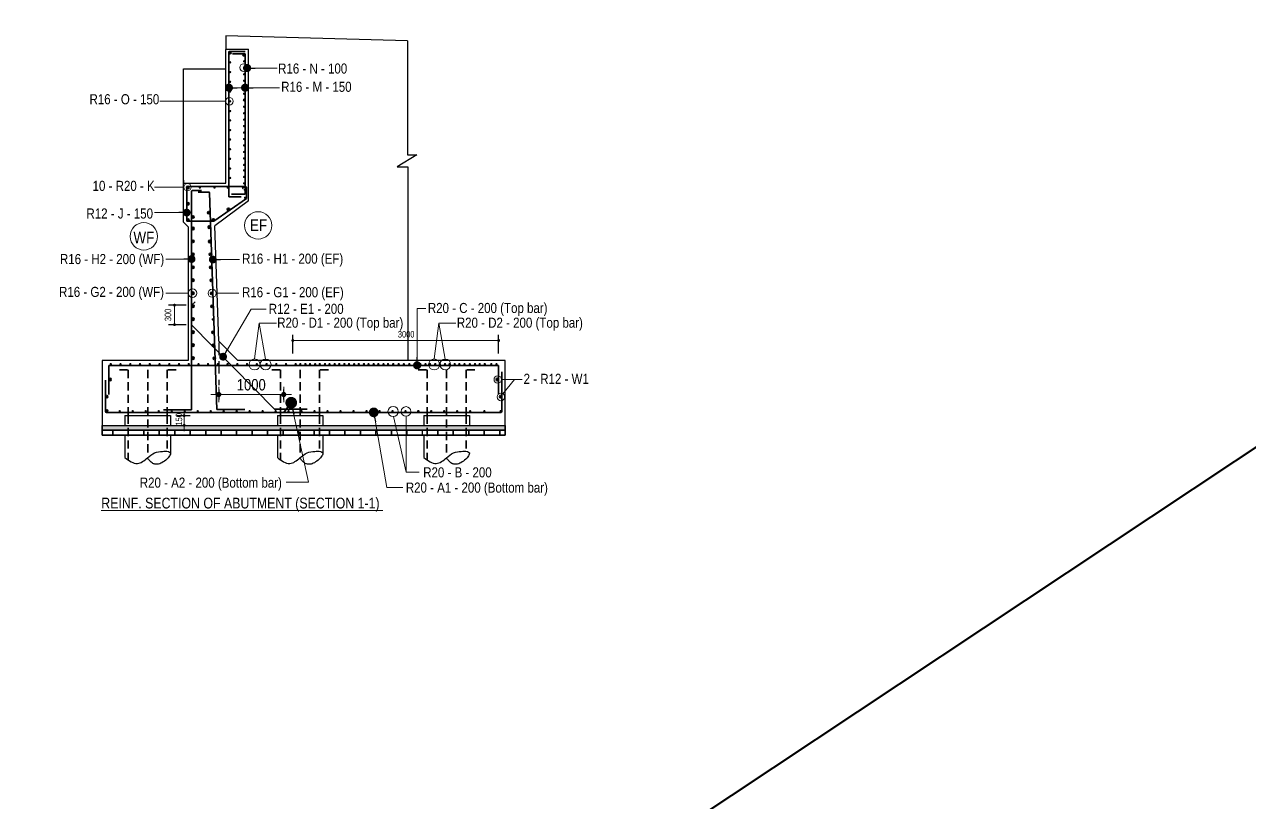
# Model space of a CAD drawing. Header units: millimetres. Extents: x -44822 to 222670, y -173707 to 25116.
# Drawn here: x 35083 to 53933, y -152372 to -140392 of the extents above; entities that cross this region are included whole.
import ezdxf

# ---------------------------------------------------------------- set-up
doc = ezdxf.new("R2010")
doc.units = ezdxf.units.MM
doc.header["$LTSCALE"] = 5
doc.header["$PDMODE"] = 2
doc.linetypes.add('DASHEDX2', pattern=[38.1, 25.4, -12.7])
doc.linetypes.add('HIDDEN', pattern=[9.525, 6.35, -3.175])
for name, color, linetype in [('Abutment W Line', 200, 'Continuous'), ('Hatching', 35, 'Continuous'), ('Pile', 11, 'Continuous')]:
    doc.layers.add(name, color=color, linetype=linetype)
for name, color, linetype, lineweight in [('Ber', 12, 'Continuous', 35), ('Ber Top', 12, 'Continuous', 35), ('Dimision', 4, 'Continuous', 13), ('Text', 7, 'Continuous', 0)]:
    doc.layers.add(name, color=color, linetype=linetype, lineweight=lineweight)
doc.styles.get("Standard").update_dxf_attribs({"font": 'ARIALN.TTF'})
doc.dimstyles.new('ISO-125', dxfattribs={"dimtxt": 125, "dimasz": 1.2, "dimexe": 75, "dimexo": 75, "dimgap": 60, "dimtad": 1, "dimdec": 0, "dimtxsty": 'Standard', "dimblk": 'D_TIC', "dimcen": 52.5, "dimclrd": 256, "dimclre": 256, "dimclrt": 256, "dimadec": 0, "dimazin": 0, "dimtfac": 1, "dimtdec": 0, "dimtix": 1, "dimtmove": 0, "dimatfit": 3, "dimldrblk": 'DOT', "dimfxl": 75, "dimfxlon": 1, "dimlwd": -1, "dimarcsym": 0})
doc.dimstyles.new('ISO-25', dxfattribs={"dimtxt": 75, "dimasz": 45, "dimexe": 125, "dimexo": 75.625, "dimgap": 60, "dimtad": 1, "dimdec": 0, "dimtxsty": 'Standard', "dimblk": 'DOT', "dimcen": 52.5, "dimclrd": 256, "dimclre": 256, "dimclrt": 256, "dimadec": 0, "dimazin": 0, "dimtfac": 1, "dimtdec": 0, "dimtix": 1, "dimtmove": 0, "dimatfit": 3, "dimldrblk": 'DOT', "dimfxl": 1, "dimlwd": -1, "dimarcsym": 0})

# ---------------------------------------------------------------- blocks, each defined once
blk = doc.blocks.new('_Dot')
at = {"color": 0, "linetype": 'ByBlock', "lineweight": -2}
blk.add_line((-0.5, 0), (-1, 0), dxfattribs=at)
at = {"color": 0, "linetype": 'ByBlock', "const_width": 0.5}
blk.add_lwpolyline([(-0.25, 0, 1), (0.25, 0, 1)], format="xyb", close=True, dxfattribs=at)
blk = doc.blocks.new('*D110')
at = {"layer": 'Defpoints', "color": 0, "lineweight": 50, "ltscale": 5, "transparency": 16777216}
for p in [(37407, -146414), (37540, -146414), (37407, -146564)]:
    blk.add_point(p, dxfattribs=at)
at = {"layer": 'Dimision', "lineweight": -2, "ltscale": 5, "transparency": 16777216}
for p, q in [((37427, -146414), (37630, -146414)), ((37427, -146564), (37630, -146564))]:
    blk.add_line(p, q, dxfattribs=at)
at = {"layer": 'Dimision', "ltscale": 5, "transparency": 16777216}
for p, q in [((37540, -146369), (37540, -146324)), ((37540, -146564), (37540, -146414)), ((37540, -146609), (37540, -146654))]:
    blk.add_line(p, q, dxfattribs=at)
at = {"layer": 'Dimision', "ltscale": 5, "transparency": 16777216, "xscale": 45, "yscale": 45, "zscale": 45}
for p, rotation in [((37540, -146414), 270), ((37540, -146564), 90)]:
    blk.add_blockref('_Dot', p, dxfattribs=dict(at, rotation=rotation))
at = {"layer": 'Dimision', "ltscale": 5, "transparency": 16777216, "insert": (37459, -146471), "char_height": 100, "attachment_point": 5, "rotation": 90}
blk.add_mtext('150', dxfattribs=at)
blk = doc.blocks.new('*D111')
at = {"layer": 'Defpoints', "color": 0, "lineweight": 50, "ltscale": 5, "transparency": 16777216}
for p in [(37391, -144714), (37591, -144714), (37591, -145014)]:
    blk.add_point(p, dxfattribs=at)
at = {"layer": 'Dimision', "lineweight": -2, "ltscale": 5, "transparency": 16777216}
for p, q in [((37571, -144714), (37301, -144714)), ((37571, -145014), (37301, -145014))]:
    blk.add_line(p, q, dxfattribs=at)
at = {"layer": 'Dimision', "ltscale": 5, "transparency": 16777216}
blk.add_line((37391, -144969), (37391, -144759), dxfattribs=at)
at = {"layer": 'Dimision', "ltscale": 5, "transparency": 16777216, "xscale": 45, "yscale": 45, "zscale": 45}
for p, rotation in [((37391, -144714), 90), ((37391, -145014), 270)]:
    blk.add_blockref('_Dot', p, dxfattribs=dict(at, rotation=rotation))
at = {"layer": 'Dimision', "ltscale": 5, "transparency": 16777216, "insert": (37291, -144864), "char_height": 100, "attachment_point": 5, "rotation": 90}
blk.add_mtext('300', dxfattribs=at)
blk = doc.blocks.new('D_TIC')
at = {"layer": 'Dimision', "ltscale": 5}
for p, q in [((-60, 0), (60, 0)), ((0, 60), (0, -60))]:
    blk.add_line(p, q, dxfattribs=at)
at = {"layer": 'Dimision', "ltscale": 5, "const_width": 20}
blk.add_lwpolyline([(-10, 0, 1), (10, 0, 1)], format="xyb", close=True, dxfattribs=at)
blk = doc.blocks.new('*D192')
at = {"layer": 'Defpoints', "color": 0, "lineweight": 50, "ltscale": 5, "transparency": 16777216}
for p in [(38072, -145291), (39072, -146089), (39072, -146365)]:
    blk.add_point(p, dxfattribs=at)
at = {"layer": 'Dimision', "lineweight": -2, "ltscale": 5, "transparency": 16777216}
for p, q in [((38072, -146014), (38072, -146164)), ((39072, -146164), (39072, -146014))]:
    blk.add_line(p, q, dxfattribs=at)
at = {"layer": 'Dimision', "ltscale": 5, "transparency": 16777216}
blk.add_line((38074, -146089), (39070, -146089), dxfattribs=at)
at = {"layer": 'Dimision', "ltscale": 5, "transparency": 16777216, "xscale": 2, "yscale": 2, "zscale": 2, "rotation": 180}
blk.add_blockref('D_TIC', (38072, -146089), dxfattribs=at)
at = {"layer": 'Dimision', "ltscale": 5, "transparency": 16777216, "xscale": 2, "yscale": 2, "zscale": 2}
blk.add_blockref('D_TIC', (39072, -146089), dxfattribs=at)
at = {"layer": 'Dimision', "ltscale": 5, "transparency": 16777216, "insert": (38572, -145940), "char_height": 175, "attachment_point": 5}
blk.add_mtext('1000', dxfattribs=at)
blk = doc.blocks.new('*D202')
at = {"layer": 'Defpoints', "color": 0, "lineweight": 50, "ltscale": 5, "transparency": 16777216}
for p in [(39212, -145258), (39212, -145645), (42379, -145628)]:
    blk.add_point(p, dxfattribs=at)
at = {"layer": 'Dimision', "lineweight": -2, "ltscale": 5, "transparency": 16777216}
for p, q in [((39212, -145458), (39212, -145168)), ((42379, -145458), (42379, -145168))]:
    blk.add_line(p, q, dxfattribs=at)
at = {"layer": 'Dimision', "ltscale": 5, "transparency": 16777216}
for p, q in [((39257, -145258), (40744, -145258)), ((42334, -145258), (41169, -145258))]:
    blk.add_line(p, q, dxfattribs=at)
at = {"layer": 'Dimision', "ltscale": 5, "transparency": 16777216, "xscale": 45, "yscale": 45, "zscale": 45, "rotation": 180}
blk.add_blockref('_Dot', (39212, -145258), dxfattribs=at)
at = {"layer": 'Dimision', "ltscale": 5, "transparency": 16777216, "xscale": 45, "yscale": 45, "zscale": 45}
blk.add_blockref('_Dot', (42379, -145258), dxfattribs=at)
at = {"layer": 'Dimision', "ltscale": 5, "transparency": 16777216, "insert": (40956, -145162), "char_height": 100, "attachment_point": 5}
blk.add_mtext('3000', dxfattribs=at)

msp = doc.modelspace()

# ---------------------------------------------------------------- hatches: boundary and pattern name
at = {"layer": 'Ber'}
for points in [[(38264.9, -140824.8, 1), (38227.4, -140824.8, 1)], [(38264.9, -140974.8, 1), (38227.4, -140974.8, 1)], [(38480.7, -140858.6, 1), (38443.2, -140858.6, 1)], [(38480.7, -140958.6, 1), (38443.2, -140958.6, 1)], [(38264.9, -141124.8, 1), (38227.4, -141124.8, 1)], [(38480.7, -141058.6, 1), (38443.2, -141058.6, 1)], [(38480.7, -141158.6, 1), (38443.2, -141158.6, 1)], [(38264.9, -141274.8, 1), (38227.4, -141274.8, 1)], [(38480.7, -141258.6, 1), (38443.2, -141258.6, 1)], [(38480.7, -141358.6, 1), (38443.2, -141358.6, 1)], [(38264.9, -141424.8, 1), (38227.4, -141424.8, 1)], [(38264.9, -141574.8, 1), (38227.4, -141574.8, 1)], [(38480.7, -141458.6, 1), (38443.2, -141458.6, 1)], [(38480.7, -141558.6, 1), (38443.2, -141558.6, 1)], [(38478.5, -141554.1, 1), (38453.5, -141554.1, 1)], [(38264.9, -141724.8, 1), (38227.4, -141724.8, 1)], [(38480.7, -141658.6, 1), (38443.2, -141658.6, 1)], [(38480.7, -141758.6, 1), (38443.2, -141758.6, 1)], [(38264.9, -141868, 1), (38227.4, -141868, 1)], [(38480.7, -141856.8, 1), (38443.2, -141856.8, 1)], [(38480.7, -141956.8, 1), (38443.2, -141956.8, 1)], [(38264.9, -142018, 1), (38227.4, -142018, 1)], [(38480.7, -142055.6, 1), (38443.2, -142055.6, 1)], [(38264.9, -142162.7, 1), (38227.4, -142162.7, 1)], [(38264.9, -142312.7, 1), (38227.4, -142312.7, 1)], [(38480.7, -142155.6, 1), (38443.2, -142155.6, 1)], [(38480.7, -142254.6, 1), (38443.2, -142254.6, 1)], [(38264.9, -142460.5, 1), (38227.4, -142460.5, 1)], [(38480.7, -142354.6, 1), (38443.2, -142354.6, 1)], [(38480.7, -142454.3, 1), (38443.2, -142454.3, 1)], [(38264.9, -142610.5, 1), (38227.4, -142610.5, 1)], [(38480.7, -142554.3, 1), (38443.2, -142554.3, 1)], [(38480.7, -142638.5, 1), (38443.2, -142638.5, 1)], [(37614.7, -142901.7, 1), (37577.2, -142901.7, 1)], [(37799.6, -142903.1, 1), (37762.1, -142903.1, 1)], [(38025.4, -142903.1, 1), (37987.9, -142903.1, 1)], [(38228.3, -142903.1, 1), (38190.8, -142903.1, 1)], [(38264.9, -142754.8, 1), (38227.4, -142754.8, 1)], [(38480.7, -142738.6, 1), (38443.2, -142738.6, 1)], [(38480.7, -142838.6, 1), (38443.2, -142838.6, 1)], [(38497.1, -142903.2, 1), (38459.6, -142903.2, 1)], [(38494.9, -143059.4, 1), (38457.4, -143059.4, 1)], [(37616.1, -143152.7, 1), (37578.6, -143152.7, 1)], [(38240.9, -143240, 1), (38203.4, -143240, 1)], [(37616.1, -143402.2, 1), (37578.6, -143402.2, 1)], [(37691.3, -143354.5, 1), (37653.8, -143354.5, 1)], [(37937.2, -143289.9, 1), (37899.7, -143289.9, 1)], [(38008.4, -143401.9, 1), (37970.9, -143401.9, 1)], [(37691.3, -143533.5, 1), (37653.8, -143533.5, 1)], [(37945.5, -143512.5, 1), (37908, -143512.5, 1)], [(37691.3, -143732.1, 1), (37653.8, -143732.1, 1)], [(37952.6, -143733.2, 1), (37915.1, -143733.2, 1)], [(37691.3, -143929.5, 1), (37653.8, -143929.5, 1)], [(37963.8, -143932.5, 1), (37926.3, -143932.5, 1)], [(37691.3, -144129.5, 1), (37653.8, -144129.5, 1)], [(37968.6, -144132.5, 1), (37931.1, -144132.5, 1)], [(37691.3, -144329.5, 1), (37653.8, -144329.5, 1)], [(37974.8, -144332.5, 1), (37937.3, -144332.5, 1)], [(37691.3, -144529.5, 1), (37653.8, -144529.5, 1)], [(37982.4, -144532.5, 1), (37944.9, -144532.5, 1)], [(37691.3, -144729.5, 1), (37653.8, -144729.5, 1)], [(37988.3, -144732.5, 1), (37950.8, -144732.5, 1)], [(37691.3, -144929.5, 1), (37653.8, -144929.5, 1)], [(37997.9, -144932.5, 1), (37960.4, -144932.5, 1)], [(37691.3, -145129.5, 1), (37653.8, -145129.5, 1)], [(38002.5, -145132.5, 1), (37965, -145132.5, 1)], [(37691.3, -145329.5, 1), (37653.8, -145329.5, 1)], [(38008.1, -145332.5, 1), (37970.6, -145332.5, 1)], [(37691.3, -145529.5, 1), (37653.8, -145529.5, 1)], [(38022, -145532.5, 1), (37984.5, -145532.5, 1)], [(36429.1, -145621.5, 1), (36391.6, -145621.5, 1)], [(36579.1, -145621.5, 1), (36541.6, -145621.5, 1)], [(36729.1, -145621.5, 1), (36691.6, -145621.5, 1)], [(36879.1, -145621.5, 1), (36841.6, -145621.5, 1)], [(37029.1, -145621.5, 1), (36991.6, -145621.5, 1)], [(37179.1, -145621.5, 1), (37141.6, -145621.5, 1)], [(37329.1, -145621.5, 1), (37291.6, -145621.5, 1)], [(37479.1, -145621.5, 1), (37441.6, -145621.5, 1)], [(37629.1, -145621.5, 1), (37591.6, -145621.5, 1)], [(37779.1, -145621.5, 1), (37741.6, -145621.5, 1)], [(37926.1, -145621.5, 1), (37888.6, -145621.5, 1)], [(38076.1, -145621.5, 1), (38038.6, -145621.5, 1)], [(38226.1, -145621.5, 1), (38188.6, -145621.5, 1)], [(38376.1, -145621.5, 1), (38338.6, -145621.5, 1)], [(38526.1, -145621.5, 1), (38488.6, -145621.5, 1)], [(38676.1, -145621.5, 1), (38638.6, -145621.5, 1)], [(38826.1, -145621.5, 1), (38788.6, -145621.5, 1)], [(38976.1, -145621.5, 1), (38938.6, -145621.5, 1)], [(39126.1, -145621.5, 1), (39088.6, -145621.5, 1)], [(39274.5, -145621.5, 1), (39237, -145621.5, 1)], [(39344.9, -145621.5, 1), (39307.4, -145621.5, 1)], [(39424.5, -145621.5, 1), (39387, -145621.5, 1)], [(39494.9, -145621.5, 1), (39457.4, -145621.5, 1)], [(39574.5, -145621.5, 1), (39537, -145621.5, 1)], [(39644.9, -145621.5, 1), (39607.4, -145621.5, 1)], [(39724.5, -145621.5, 1), (39687, -145621.5, 1)], [(39794.9, -145621.5, 1), (39757.4, -145621.5, 1)], [(39874.5, -145621.5, 1), (39837, -145621.5, 1)], [(39944.9, -145621.5, 1), (39907.4, -145621.5, 1)], [(40024.5, -145621.5, 1), (39987, -145621.5, 1)], [(40094.9, -145621.5, 1), (40057.4, -145621.5, 1)], [(40174.5, -145621.5, 1), (40137, -145621.5, 1)], [(40244.9, -145621.5, 1), (40207.4, -145621.5, 1)], [(40324.5, -145621.5, 1), (40287, -145621.5, 1)], [(40394.9, -145621.5, 1), (40357.4, -145621.5, 1)], [(40474.5, -145621.5, 1), (40437, -145621.5, 1)], [(40545.8, -145621.5, 1), (40508.3, -145621.5, 1)], [(40625.3, -145621.5, 1), (40587.8, -145621.5, 1)], [(40695.8, -145621.5, 1), (40658.3, -145621.5, 1)], [(40775.3, -145621.5, 1), (40737.8, -145621.5, 1)], [(40858.7, -145621.5, 1), (40821.2, -145621.5, 1)], [(40938.2, -145621.5, 1), (40900.7, -145621.5, 1)], [(41023.7, -145621.5, 1), (40986.2, -145621.5, 1)], [(41103.2, -145621.5, 1), (41065.7, -145621.5, 1)], [(41192.3, -145621.5, 1), (41154.8, -145621.5, 1)], [(41271.8, -145621.5, 1), (41234.3, -145621.5, 1)], [(41342.3, -145621.5, 1), (41304.8, -145621.5, 1)], [(41421.8, -145621.5, 1), (41384.3, -145621.5, 1)], [(41492.3, -145621.5, 1), (41454.8, -145621.5, 1)], [(41571.8, -145621.5, 1), (41534.3, -145621.5, 1)], [(41642.3, -145621.5, 1), (41604.8, -145621.5, 1)], [(41721.8, -145621.5, 1), (41684.3, -145621.5, 1)], [(41792.3, -145621.5, 1), (41754.8, -145621.5, 1)], [(41871.8, -145621.5, 1), (41834.3, -145621.5, 1)], [(41954.7, -145621.5, 1), (41917.2, -145621.5, 1)], [(42034.3, -145621.5, 1), (41996.8, -145621.5, 1)], [(42104.7, -145621.5, 1), (42067.2, -145621.5, 1)], [(42184.3, -145621.5, 1), (42146.8, -145621.5, 1)], [(42284.6, -145621.5, 1), (42247.1, -145621.5, 1)], [(42364.1, -145621.5, 1), (42326.6, -145621.5, 1)], [(36416.6, -145858.5, -1), (36379.1, -145858.5, -1)], [(42340.7, -145858.5, 1), (42378.2, -145858.5, 1)], [(36366.9, -146123, -1), (36329.4, -146123, -1)], [(42390.4, -146123, 1), (42427.9, -146123, 1)], [(36367, -146345.8, 1), (36329.5, -146345.8, 1)], [(36567, -146345.8, 1), (36529.5, -146345.8, 1)], [(36767, -146345.8, 1), (36729.5, -146345.8, 1)], [(36967, -146345.8, 1), (36929.5, -146345.8, 1)], [(37167, -146345.8, 1), (37129.5, -146345.8, 1)], [(37367, -146345.8, 1), (37329.5, -146345.8, 1)], [(37567, -146345.8, 1), (37529.5, -146345.8, 1)], [(37767, -146345.8, 1), (37729.5, -146345.8, 1)], [(37967, -146345.8, 1), (37929.5, -146345.8, 1)], [(38165.9, -146345.8, 1), (38128.4, -146345.8, 1)], [(38365.9, -146345.8, 1), (38328.4, -146345.8, 1)], [(38565.9, -146345.8, 1), (38528.4, -146345.8, 1)], [(38765.9, -146345.8, 1), (38728.4, -146345.8, 1)], [(38965.9, -146345.8, 1), (38928.4, -146345.8, 1)], [(39164.8, -146345.8, 1), (39127.3, -146345.8, 1)], [(39364.8, -146345.8, 1), (39327.3, -146345.8, 1)], [(39564.8, -146345.8, 1), (39527.3, -146345.8, 1)], [(39764.8, -146345.8, 1), (39727.3, -146345.8, 1)], [(39964.8, -146345.8, 1), (39927.3, -146345.8, 1)], [(40165.2, -146345.8, 1), (40127.7, -146345.8, 1)], [(40365.2, -146345.8, 1), (40327.7, -146345.8, 1)], [(40565.2, -146345.8, 1), (40527.7, -146345.8, 1)], [(40765.2, -146345.8, 1), (40727.7, -146345.8, 1)], [(40964.5, -146345.8, 1), (40927, -146345.8, 1)], [(40965.2, -146345.8, 1), (40927.7, -146345.8, 1)], [(41160.2, -146345.8, 1), (41122.7, -146345.8, 1)], [(41164.4, -146345.8, 1), (41126.9, -146345.8, 1)], [(41360.2, -146345.8, 1), (41322.7, -146345.8, 1)], [(41560.2, -146345.8, 1), (41522.7, -146345.8, 1)], [(41760.2, -146345.8, 1), (41722.7, -146345.8, 1)], [(41960.2, -146345.8, 1), (41922.7, -146345.8, 1)], [(42178.1, -146345.8, 1), (42140.6, -146345.8, 1)], [(42428.1, -146345.8, 1), (42390.6, -146345.8, 1)]]:
    msp.add_hatch(color=256, dxfattribs=at).paths.add_polyline_path(points)
at = {"layer": 'Dimision', "lineweight": 13}
h = msp.add_hatch(dxfattribs=at)
h.set_pattern_fill('LINE', scale=75, angle=90, style=0)
h.set_pattern_definition([(90, (-32381.17, -161168.53), (-238.125, 1e-14), [])])
h.paths.add_polyline_path([(42478.7, -146714.4), (42478.7, -146639.4), (36268.7, -146639.4), (36268.7, -146714.4)])
h = msp.add_hatch(dxfattribs=at)
h.set_pattern_fill('LINE', scale=75, angle=90, style=0)
h.set_pattern_definition([(90, (-32371.19, -161168.53), (-238.125, 1e-14), [])])
h.paths.add_polyline_path([(36278.6, -146639.4), (42478.7, -146639.4), (42478.7, -146714.4), (36278.6, -146714.4)])
at = {"layer": 'Hatching', "lineweight": 15}
h = msp.add_hatch(dxfattribs=at)
h.set_pattern_fill('AR-CONC', color=256, style=0)
h.set_pattern_definition([(50, (-32371.19, -161168.53), (182.18467, -15.9391), [19.05, -209.55]), (355, (-32371.19, -161168.53), (-35.24283, 191.05664), [15.24, -167.64]), (100.451, (-32356, -161169.85), (146.9425, 175.1167), [16.19, -178.09]), (46.1842, (-32371.19, -161117.73), (271.07904, -42.0423), [28.575, -314.325]), (96.6356, (-32348.6, -161121.23), (237.4042, 247.4256), [24.285, -267.135]), (351.184, (-32371.2, -161117.73), (237.4046, 247.4251), [22.86, -251.46]), (21, (-32345.79, -161130.43), (151.61488, -102.26552), [19.05, -209.55]), (326, (-32345.79, -161130.43), (61.80203, 184.18797), [15.24, -167.64]), (71.4514, (-32333.15, -161138.95), (213.4165, 81.92286), [16.19, -178.09]), (37.5, (-32371.19, -161168.527), (3.088603, 84.55504), [0, -165.608, 0, -170.18, 0, -168.275]), (7.5, (-32371.19, -161168.53), (66.81966, 100.18057), [0, -97.028, 0, -161.798, 0, -64.135]), (327.5, (-32427.83, -161168.53), (135.590595, -5.728744), [0, -63.5, 0, -198.12, 0, -262.89]), (317.5, (-32453.23, -161168.53), (148.12918, 25.4265), [0, -82.55, 0, -131.572, 0, -186.69])])
h.paths.add_polyline_path([(36278.6, -146564.4), (42478.7, -146564.4), (42478.7, -146639.4), (36278.6, -146639.4)])

# ---------------------------------------------------------------- linework, layer by layer
at = {"layer": 'Abutment W Line'}
for p, q in [((38178.6, -140564.4), (38178.6, -140734.4)), ((40978.9, -140643.1), (38178.6, -140564.4)), ((38178.6, -140734.4), (38178.6, -140774.4)), ((38528.6, -143109.4), (38528.6, -140774.4)), ((37528.6, -141074.4), (38178.6, -141074.4)), ((37528.6, -143389.4), (37528.6, -141074.4)), ((37528.6, -142789.4), (37528.6, -142834.4)), ((37528.6, -142834.4), (38178.6, -142834.4)), ((37528.6, -143434.4), (37528.6, -142834.4)), ((38528.6, -143109.4), (38009.4, -143491.1)), ((37528.6, -143434.4), (37603.6, -143509.4)), ((37603.6, -143509.4), (37603.6, -145564.4)), ((38071.6, -145267), (38009.4, -143491.1)), ((38071.6, -145267), (38365, -145567)), ((36278.6, -145564.4), (36278.6, -146714.4)), ((37603.6, -145564.4), (36278.6, -145564.4)), ((42478.7, -145567), (38365, -145567)), ((42478.7, -146714.4), (42478.7, -145567)), ((36628.6, -146414.4), (37328.6, -146414.4)), ((36628.6, -146414.4), (36628.6, -146564.4)), ((37328.6, -146414.4), (37328.6, -146564.4)), ((38973.6, -146414.4), (39673.6, -146414.4)), ((38973.6, -146414.4), (38973.6, -146564.4)), ((39673.6, -146414.4), (39673.6, -146564.4)), ((41228.8, -146414.4), (41928.8, -146414.4)), ((41228.8, -146414.4), (41228.8, -146564.4)), ((41928.8, -146414.4), (41928.8, -146564.4)), ((36628.6, -146714.4), (36628.6, -147061.4)), ((37328.6, -146714.4), (37328.6, -147002.2)), ((38973.6, -146714.4), (38973.6, -147061.4)), ((39673.6, -146714.4), (39673.6, -147002.2)), ((41228.8, -146714.4), (41228.8, -147061.4))]:
    msp.add_line(p, q, dxfattribs=at)
at = {"layer": 'Abutment W Line', "linetype": 'DASHEDX2', "ltscale": 0.02}
for p, q in [((38178.6, -140774.4), (38528.6, -140774.4)), ((38178.6, -141074.4), (38178.6, -140774.4)), ((38178.6, -142834.4), (38178.6, -141074.4))]:
    msp.add_line(p, q, dxfattribs=at)
at = {"layer": 'Abutment W Line'}
for points in [[(40978.9, -140643.1), (40978.9, -142399.7), (41121.6, -142399.7), (40815.4, -142582.2), (40980.7, -142582.2), (40980.7, -145565.8)], [(36278.6, -146564.4), (42478.7, -146564.4)], [(36278.6, -146639.4), (42478.7, -146639.4)], [(36278.6, -146714.4), (42478.7, -146714.4)]]:
    msp.add_lwpolyline(points, dxfattribs=at)
for points in [[(36278.6, -146564.4), (42478.7, -146564.4), (42478.7, -146639.4), (36278.6, -146639.4)], [(36278.6, -146639.4), (42478.7, -146639.4), (42478.7, -146714.4), (36278.6, -146714.4)]]:
    msp.add_lwpolyline(points, close=True, dxfattribs=at)
for points in [[(36628.6, -147061.4), (36819.8, -147152.1), (36975.3, -147066.7), (37085, -146987.6), (37204, -146964.3), (37297.1, -146968.9), (37327.9, -146987.6), (37314.4, -147032.8), (37271.4, -147086.3), (37198.1, -147139.4), (37128.8, -147162.7), (37090.7, -147162.2), (37045.5, -147142.5), (37001.2, -147099), (36975.3, -147066.7)], [(38973.6, -147061.4), (39164.8, -147152.1), (39320.3, -147066.7), (39429.9, -146987.6), (39548.9, -146964.3), (39642, -146968.9), (39672.8, -146987.6), (39659.4, -147032.8), (39616.4, -147086.3), (39543.1, -147139.4), (39473.7, -147162.7), (39435.6, -147162.2), (39390.4, -147142.5), (39346.1, -147099), (39320.3, -147066.7)], [(41228.8, -147061.4), (41420, -147152.1), (41575.5, -147066.7), (41685.1, -146987.6), (41804.1, -146964.3), (41897.3, -146968.9), (41928, -146987.6), (41914.6, -147032.8), (41871.6, -147086.3), (41798.3, -147139.4), (41728.9, -147162.7), (41690.8, -147162.2), (41645.6, -147142.5), (41601.3, -147099), (41575.5, -147066.7)]]:
    msp.add_spline(points, degree=3, dxfattribs=at)
at = {"layer": 'Ber'}
for p, q in [((38241.1, -140806.1), (38476.7, -140806.1)), ((38228.6, -143046), (38228.6, -140818.6)), ((38466.1, -140841.3), (38282.2, -140841.3)), ((38478.6, -143006.1), (38478.6, -140853.8)), ((37591.1, -142884.4), (38482.1, -142884.4)), ((37578.6, -143420.9), (37578.6, -142896.9)), ((37653.6, -142964), (37653.6, -146324.2)), ((37668.6, -142949), (37805.6, -142949)), ((37755.1, -142973.1), (37918, -142973.1)), ((37928, -142983.8), (38044.4, -146322.5)), ((38497.1, -143070.3), (37996.4, -143420.9)), ((37578.6, -143420.9), (37996.4, -143420.9)), ((37653.6, -144714.2), (37706.7, -144661.2)), ((37653.6, -145014.2), (38931, -146313)), ((36378.6, -145652.7), (36378.6, -146091.3)), ((42366.2, -145640.2), (36391.1, -145640.2)), ((42378.7, -146091.3), (42378.7, -145652.7)), ((36328.6, -145870.8), (36328.6, -146351.9)), ((42428.7, -146351.9), (42428.7, -145740.1)), ((36341.1, -146364.4), (42416.2, -146364.4)), ((37653.6, -146324.2), (37222.6, -146324.2)), ((38475.4, -146322.5), (38044.4, -146322.5)), ((38931, -146313), (39430.7, -146313))]:
    msp.add_line(p, q, dxfattribs=at)
msp.add_lwpolyline([(38434.7, -142915.8), (38469.7, -142889.6, -0.4590951), (38493.6, -142890.3, -0.4538247), (38489.3, -142913.8), (38456.5, -142944.9)], format="xyb", dxfattribs=at)
for points in [[(38228.6, -143046), (38415, -143046)], [(38478.6, -143006.1), (38266.5, -143006.1)], [(38497.1, -142901.1), (38497.1, -143070.3)], [(39071.6, -146365.2), (39208.6, -146188.2)]]:
    msp.add_lwpolyline(points, dxfattribs=at)
for centre, radius in [((38246.2, -140824.8), 18.8), ((38461.9, -140858.6), 18.8), ((38466, -141554.1), 12.5), ((37595.9, -142901.7), 18.8), ((37597.4, -143152.7), 18.8), ((38222.2, -143240), 18.8), ((37597.4, -143402.2), 18.8), ((37672.6, -143354.5), 18.8), ((37918.4, -143289.9), 18.8), ((37989.7, -143401.9), 18.8), ((37672.6, -143533.5), 18.8), ((37926.7, -143512.5), 18.8), ((37672.6, -143732.1), 18.8), ((37933.9, -143733.2), 18.8), ((37672.6, -143929.5), 18.8), ((37945.1, -143932.5), 18.8), ((37672.6, -144129.5), 18.8), ((37949.9, -144132.5), 18.8), ((37672.6, -144329.5), 18.8), ((37956, -144332.5), 18.8), ((37672.6, -144529.5), 18.8), ((37963.7, -144532.5), 18.8), ((37672.6, -144729.5), 18.8), ((37969.5, -144732.5), 18.8), ((37672.6, -144929.5), 18.8), ((37672.6, -145129.5), 18.8), ((37983.7, -145132.5), 18.8), ((37672.6, -145329.5), 18.8), ((37989.3, -145332.5), 18.8), ((37672.6, -145529.5), 18.8), ((38003.3, -145532.5), 18.8), ((36397.9, -145858.5), 18.8), ((42359.5, -145858.5), 18.8), ((36348.2, -146123), 18.8), ((42409.2, -146123), 18.8), ((36348.2, -146345.8), 18.8)]:
    msp.add_circle(centre, radius, dxfattribs=at)
for centre, radius, start, end in [((38241.1, -140818.6), 12.5, 90, 180), ((38241.1, -140818.6), 12.5, 90, 180), ((38466.1, -140853.8), 12.5, 0, 90), ((38466.1, -140853.8), 12.5, 0, 90), ((38466.1, -140853.8), 12.5, 0, 90), ((38468.6, -140851.3), 10, 0, 90), ((37588.6, -142894.4), 10, 90, 180), ((37591.1, -142896.9), 12.5, 90, 180), ((37668.6, -142964), 15, 90, 180), ((37918, -142983.1), 10, 0, 90), ((38222.2, -143240), 18.8, 90, 180), ((37989.7, -143401.9), 18.8, 90, 180), ((36391.1, -145652.7), 12.5, 90, 180), ((42366.2, -145652.7), 12.5, 0, 90), ((36397.9, -145858.5), 18.8, 90, 180), ((42359.5, -145858.5), 18.8, 0, 90), ((36341.1, -146351.9), 12.5, 180, 270), ((42416.2, -146351.9), 12.5, 270, 0)]:
    msp.add_arc(centre, radius, start, end, dxfattribs=at)
at = {"layer": 'Ber Top', "linetype": 'DASHEDX2'}
for p, q in [((36978.6, -145710.7), (36978.6, -147040.4)), ((39323.6, -145710.7), (39323.6, -147040.4)), ((41578.8, -145710.7), (41578.8, -147040.4))]:
    msp.add_line(p, q, dxfattribs=at)
for points in [[(36542.5, -145710.8), (36678.3, -145710.9), (36678.6, -146414.4), (36678.6, -147098)], [(37414.7, -145710.8), (37279, -145710.9), (37278.6, -146414.4), (37278.6, -146964.5)], [(38887.5, -145710.8), (39023.2, -145710.9), (39023.6, -146414.4), (39023.6, -147098)], [(39759.7, -145710.8), (39623.9, -145710.9), (39623.6, -146414.4), (39623.6, -146964.5)], [(41142.7, -145710.8), (41278.4, -145710.9), (41278.8, -146414.4), (41278.8, -147098)], [(42014.9, -145710.8), (41879.1, -145710.9), (41878.8, -146414.4), (41878.8, -146964.5)]]:
    msp.add_lwpolyline(points, dxfattribs=at)
at = {"layer": 'Dimision'}
for p, q in [((38622.5, -145542.4), (38692, -144990.7)), ((38692, -144990.7), (38958, -144990.7)), ((38789.6, -145543.2), (38692, -144990.7)), ((41386.5, -145542.4), (41456, -144990.7)), ((41456, -144990.7), (41722, -144990.7)), ((41553.6, -145543.2), (41456, -144990.7))]:
    msp.add_line(p, q, dxfattribs=at)
at = {"layer": 'Dimision', "color": 2, "lineweight": 50}
msp.add_lwpolyline([(13681.8, -97784.4), (127948.1, -173706.8), (127948.1, -97784.4), (13681.8, -173706.8)], dxfattribs=at)
at = {"layer": 'Dimision'}
msp.add_lwpolyline([(39212.2, -145258.3), (42345, -145258.3)], dxfattribs=at)
msp.add_lwpolyline([(39212.2, -145258.3), (42345, -145258.3)], dxfattribs=at)
for centre, radius in [((38622.5, -145626.9), 84.5), ((38792.9, -145626.9), 83.7), ((41386.5, -145626.9), 84.5), ((41556.9, -145626.9), 83.7)]:
    msp.add_circle(centre, radius, dxfattribs=at)
at = {"layer": 'Pile', "linetype": 'HIDDEN', "ltscale": 6}
msp.add_line((38071.6, -145290.6), (38071.6, -145944.1), dxfattribs=at)
at = {"layer": 'Text'}
for p, q in [((38178.6, -141574.2), (37166.4, -141574.3)), ((37533.9, -142896.9), (37084.7, -142896.9)), ((37603.6, -144529.9), (37256.8, -144529.9)), ((38032.3, -144529.8), (38380.8, -144529.9))]:
    msp.add_line(p, q, dxfattribs=at)
for points in [[(42423.8, -145858.5), (42738.7, -145858.5), (42738.7, -145858.5)], [(42445.2, -146078.7), (42620.6, -145858.5)], [(40760.4, -146428.8), (40954.2, -147286.6), (41155.4, -147286.6)], [(40954.3, -146425.1), (40954.2, -147286.6), (41155.4, -147286.6)]]:
    msp.add_lwpolyline(points, dxfattribs=at)
for centre, radius in [((38452.9, -141056.3), 57.5), ((38236.1, -141574.2), 57.5), ((37591.1, -142896.9), 57.3), ((36919, -143653.9), 210.8), ((38679.4, -143484.9), 210.8), ((37669.1, -144529.9), 65.4), ((37970.2, -144530.3), 62.1), ((42365.7, -145858.5), 58), ((42413.5, -146127.3), 58), ((40754.3, -146350.5), 78.6), ((40954.3, -146350.5), 74.6)]:
    msp.add_circle(centre, radius, dxfattribs=at)

# ---------------------------------------------------------------- texts
for s, height, p in [('R16 - N - 100', 154.688, (38985.3, -141147.3)), ('R16 - M - 150', 154.688, (39032.7, -141428.6)), ('R16 - O - 150', 154.688, (36082.7, -141619.9)), ('10 - R20 - K', 154.688, (36130.4, -142953.8)), ('R12 - J - 150', 154.688, (36036, -143379.4)), ('EF', 180, (38551.5, -143573.3)), ('WF', 180, (36759.1, -143763)), ('R16 - H2 - 200 (WF)', 154.688, (35628, -144080.8)), ('R16 - H1 - 200 (EF)', 154.688, (38431.7, -144074.6)), ('R16 - G2 - 200 (WF)', 154.688, (35614.4, -144586.7)), ('R16 - G1 - 200 (EF)', 154.688, (38429.4, -144591.4)), ('R12 - E1 - 200', 154.688, (38841.3, -144847.4)), ('2 - R12 - W1', 154.688, (42762.7, -145925)), (' R20 - B - 200', 154.688, (41168.9, -147365.2)), ('%%UREINF. SECTION OF ABUTMENT (SECTION 1-1) ', 165.75, (36263.9, -147844.2))]:
    msp.add_text(s, height=height, dxfattribs=at).set_placement(p)
at = {"layer": 'Text', "char_height": 154.688, "attachment_point": 5}
for s, insert in [('R20 - C - 200 (Top bar)', (42210.4, -144780.2)), ('R20 - D1 - 200 (Top bar)', (39941.4, -145006.7)), ('R20 - D2 - 200 (Top bar)', (42705.4, -145006.7)), ('R20 - A2 - 200 (Bottom bar)', (37950, -147469.4)), ('R20 - A1 - 200 (Bottom bar)', (42043.9, -147545.6))]:
    msp.add_mtext(s, dxfattribs=dict(at, insert=insert))

# ---------------------------------------------------------------- dimensions: what is measured, and where the dimension line sits
at = {"layer": 'Dimision', "ltscale": 5}
for base, p1, p2, picture, middle in [((37391.1, -144714.2), (37590.9, -145014.2), (37590.9, -144714.2), '*D111', (37291.3, -144864.2)), ((37540.3, -146414.4), (37406.7, -146564.4), (37406.7, -146414.4), '*D110', (37458.6, -146470.7))]:
    dim = msp.add_linear_dim(base=base, p1=p1, p2=p2, angle=90, dimstyle='ISO-25', override={"dimtxt": 100, "dimexe": 90, "dimexo": 20, "dimgap": 90, "dimtmove": 2, "dimfxl": 200, "dimfxlon": 1}, dxfattribs=at)
    dim.commit()
    dim.dimension.update_dxf_attribs({"geometry": picture, "text_midpoint": middle, "dimtype": 160})
dim = msp.add_linear_dim(base=(39212.2, -145258.3), p1=(42378.7, -145628.2), p2=(39212.2, -145644.8), text='3000', dimstyle='ISO-25', override={"dimtxt": 100, "dimexe": 90, "dimexo": 20, "dimgap": 90, "dimtmove": 2, "dimfxl": 200, "dimfxlon": 1}, dxfattribs=at)
dim.commit()
dim.dimension.update_dxf_attribs({"geometry": '*D202', "text_midpoint": (40956.4, -145162.2), "dimtype": 160})
dim = msp.add_linear_dim(base=(39071.6, -146089.4), p1=(38071.6, -145290.6), p2=(39071.6, -146365.2), dimstyle='ISO-125', override={"dimtxt": 175, "dimasz": 2}, dxfattribs=at)
dim.commit()
dim.dimension.update_dxf_attribs({"geometry": '*D192', "text_midpoint": (38571.6, -145940)})

# ---------------------------------------------------------------- leaders
at = {"layer": 'Dimision'}
for points, override in [([(38508.7, -141063), (38972.8, -141063)], {"dimasz": 125, "dimtad": 0}), ([(38228.6, -141365.1), (39004.5, -141365.1)], {"dimasz": 125, "dimtad": 0}), ([(38477.2, -141365.1), (39004.5, -141365.1)], {"dimasz": 125, "dimtad": 0}), ([(41124, -145640.2), (41124, -144766.1), (41260.8, -144766.1)], {"dimasz": 125, "dimtad": 0}), ([(39187.1, -146216), (39452.4, -147437.8), (39109.4, -147437.8)], {"dimasz": 180, "dimtad": 0})]:
    msp.add_leader(points, dimstyle='ISO-25', override=override, dxfattribs=at)
at = {"layer": 'Text'}
for points, override in [([(37578.6, -143288), (37084.4, -143288)], {"dimasz": 120, "dimtad": 0}), ([(37653.6, -144003.7), (37257.8, -144003.7)], {"dimasz": 120, "dimtad": 0}), ([(37980.5, -144011), (38392.3, -144011.1)], {"dimasz": 120, "dimtad": 0}), ([(38138.5, -145507.1), (38573.1, -144773.2), (38802.3, -144773.2)], {"dimasz": 120, "dimtad": 0}), ([(40457.3, -146364.4), (40656.1, -147520.2), (40905.7, -147520.2)], {"dimasz": 150, "dimtad": 0})]:
    msp.add_leader(points, dimstyle='ISO-25', override=override, dxfattribs=at)

doc.saveas('drawing.dxf')
